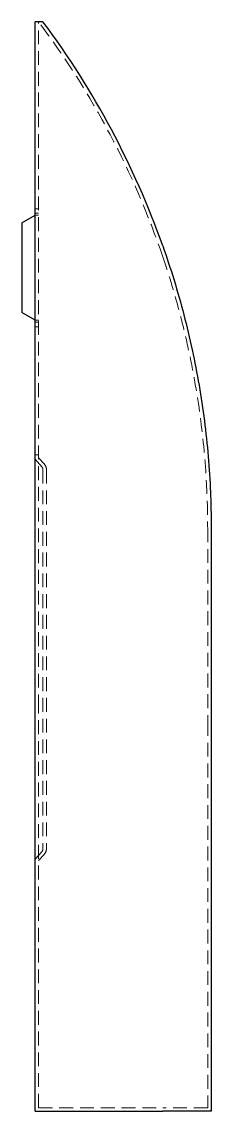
# Model space of a CAD drawing. Header units: millimetres. Extents: x 57 to 232, y 7 to 167.
# Drawn here: x 214.3 to 231.7, y 7 to 107 of the extents above.
import ezdxf

# ---------------------------------------------------------------- set-up
doc = ezdxf.new("R2010")
doc.units = ezdxf.units.MM
doc.linetypes.add('HIDDEN', pattern=[1.905, 1.27, -0.635])

msp = doc.modelspace()

# ---------------------------------------------------------------- linework, layer by layer
at = {"color": 7, "linetype": 'Continuous', "lineweight": 25}
for p, q in [((216.26, 107), (215.53, 107)), ((215.53, 44.08), (215.53, 107)), ((214.32, 88.54), (215.53, 89.24)), ((214.32, 88.54), (214.32, 80.3)), ((215.53, 79.61), (214.32, 80.3)), ((231.68, 60.51), (231.68, 42.72)), ((215.53, 7), (215.53, 44.08)), ((231.68, 42.72), (231.68, 7)), ((215.53, 7), (227.24, 7)), ((231.68, 7), (227.24, 7))]:
    msp.add_line(p, q, dxfattribs=at)
at = {"color": 7, "linetype": 'HIDDEN', "lineweight": 18}
for p, q in [((215.85, 43.98), (215.85, 107)), ((215.53, 89.83), (215.85, 89.83)), ((215.85, 89.42), (215.53, 89.42)), ((215.85, 89.24), (215.53, 89.24)), ((215.85, 79.61), (215.53, 79.61)), ((215.85, 79.42), (215.53, 79.42)), ((215.85, 79.01), (215.53, 79.01)), ((215.85, 67.26), (215.53, 67.26)), ((215.53, 66.85), (216.15, 66.16)), ((215.85, 66.98), (216.39, 66.38)), ((216.26, 65.89), (216.26, 31.09)), ((216.58, 65.89), (216.58, 31.09)), ((231.36, 60.51), (231.36, 42.72)), ((215.85, 7.32), (215.85, 43.98)), ((231.36, 42.72), (231.36, 7.32)), ((216.15, 30.82), (215.53, 30.13)), ((216.39, 30.6), (215.85, 30)), ((215.85, 7.32), (227.24, 7.32))]:
    msp.add_line(p, q, dxfattribs=at)
for centre, radius, start, end in [((215.85, 65.89), 0.404, 0, 41.9872), ((215.85, 65.89), 0.727, 0, 41.9872), ((215.85, 31.09), 0.404, 318.0128, 0), ((215.85, 31.09), 0.727, 318.0128, 0)]:
    msp.add_arc(centre, radius, start, end, dxfattribs=at)
for points, knots in [([(227.24, 85.43), (225.92, 89.32), (224.31, 93.06), (220.51, 100.25), (218.33, 103.7), (215.86, 107)], [0, 0, 0, 0, 0.5, 0.5, 1, 1, 1, 1]), ([(227.24, 85.43), (227.58, 84.43), (227.9, 83.43), (228.5, 81.4), (228.78, 80.37), (229.29, 78.32), (229.53, 77.28), (229.96, 75.21), (230.15, 74.17), (230.67, 71.04), (230.93, 68.95), (231.19, 65.8), (231.25, 64.74), (231.34, 62.63), (231.36, 61.57), (231.36, 60.51)], [0, 0, 0, 0, 0.125, 0.125, 0.25, 0.25, 0.375, 0.375, 0.5, 0.5, 0.75, 0.75, 0.875, 0.875, 1, 1, 1, 1]), ([(231.36, 7.32), (231.36, 7.32), (231.33, 7.32), (231.23, 7.32), (231.15, 7.32), (230.94, 7.32), (230.82, 7.32), (230.52, 7.32), (230.34, 7.32), (229.96, 7.32), (229.76, 7.32), (229.31, 7.32), (229.07, 7.32), (228.57, 7.32), (228.31, 7.32), (227.78, 7.32), (227.51, 7.32), (227.24, 7.32)], [0, 0, 0, 0, 0.125, 0.125, 0.25, 0.25, 0.375, 0.375, 0.5, 0.5, 0.625, 0.625, 0.75, 0.75, 0.875, 0.875, 1, 1, 1, 1])]:
    msp.add_open_spline(points, degree=3, knots=knots, dxfattribs=at)
at = {"color": 7, "linetype": 'Continuous', "lineweight": 25}
for points, knots in [([(227.24, 86.42), (225.93, 90.12), (224.36, 93.68), (220.7, 100.54), (218.62, 103.84), (216.26, 107)], [0, 0, 0, 0, 0.5, 0.5, 1, 1, 1, 1]), ([(227.24, 86.42), (227.61, 85.38), (227.95, 84.34), (228.6, 82.23), (228.9, 81.17), (229.45, 79.04), (229.71, 77.96), (230.17, 75.8), (230.38, 74.72), (230.94, 71.47), (231.22, 69.29), (231.5, 66.01), (231.57, 64.92), (231.64, 63.27), (231.65, 62.72), (231.68, 61.61), (231.68, 61.06), (231.68, 60.51)], [0, 0, 0, 0, 0.125, 0.125, 0.25, 0.25, 0.375, 0.375, 0.5, 0.5, 0.75, 0.75, 0.875, 0.875, 0.9375, 0.9375, 1, 1, 1, 1])]:
    msp.add_open_spline(points, degree=3, knots=knots, dxfattribs=at)

doc.saveas('drawing.dxf')
